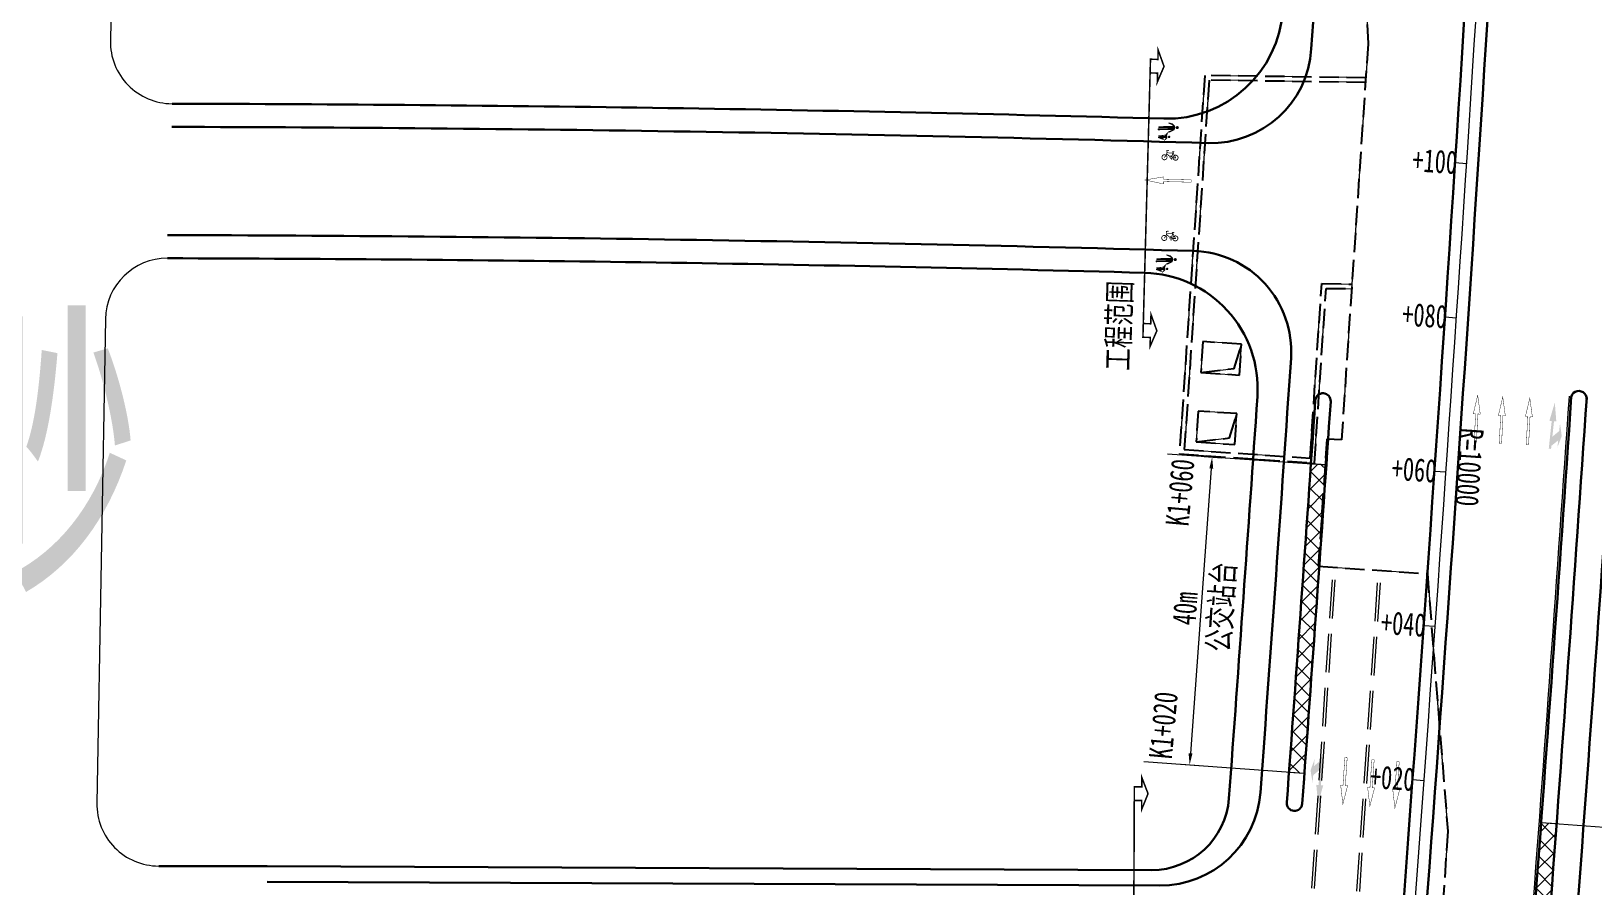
# Model space of a CAD drawing. Extents: x 0 to 531375, y 0 to 4335249.
# Drawn here: x 497877.3 to 498079.3, y 4327576.7 to 4327687.3 of the extents above; entities that cross this region are included whole.
import ezdxf

# ---------------------------------------------------------------- set-up
doc = ezdxf.new("R2010")
doc.units = 0
doc.header["$PDMODE"] = 1
doc.linetypes.add('DASH', pattern=[0.35, 0.25, -0.1])
doc.linetypes.add('DASHED', pattern=[19.049999999999997, 12.7, -6.349999999999999])
doc.layers.get('0').update_dxf_attribs({"lineweight": 15})
doc.layers.get('Defpoints').update_dxf_attribs({"color": 8, "lineweight": 15})
for name, color, linetype, lineweight in [('1_平面辅助线', 8, 'Continuous', 15), ('1_道路中线', 7, 'Continuous', 15), ('_平面辅助线', 7, 'Continuous', 15), ('PP-COM', 7, 'Continuous', 15), ('tj-标线', 7, 'Continuous', 15), ('tj标线', 7, 'Continuous', 15), ('ZHILUBX', 7, 'Continuous', 15), ('ZHUCIBX', 7, 'Continuous', 15), ('地铁', 4, 'Continuous', 15), ('工程界面', 7, 'Continuous', 15), ('标线-z', 7, 'Continuous', 15), ('路名', 7, 'Continuous', 15), ('道路中线', 7, 'Continuous', 15), ('道路中线_K', 7, 'Continuous', 15), ('道路偏置线', 3, 'Continuous', 30)]:
    doc.layers.add(name, color=color, linetype=linetype, lineweight=lineweight)
doc.layers.get('标线-z').off()
doc.styles.add('EICAD', font='仿宋_GB2312.TTF', dxfattribs={"width": 0.7070000000000001, "height": 3})
doc.styles.get("Standard").update_dxf_attribs({"font": '', "width": 0.7})
doc.styles.get('Standard').set_extended_font_data('仿宋_GB2312')
doc.dimstyles.new('ISO-25', dxfattribs={"dimscale": 0, "dimtxt": 3, "dimasz": 1.5, "dimexe": 1.25, "dimexo": 0.625, "dimtad": 1, "dimlfac": 100, "dimdsep": 46, "dimtxsty": 'Standard', "dimblk": 'ARCHTICK', "dimcen": 2.5, "dimclrd": 256, "dimclrt": 256, "dimadec": 0, "dimazin": 0, "dimtfac": 1, "dimtmove": 0, "dimatfit": 3, "dimfxl": 3.5, "dimfxlon": 1, "dimlwd": -1, "dimlwe": -1, "dimarcsym": 0})
pattern_1 = [(45, (0, 0), (-1.122532015133643, 1.122532015133644), []), (135, (0, 0), (-1.122532015133644, -1.122532015133643), [])]

# ---------------------------------------------------------------- blocks, each defined once
blk = doc.blocks.new('*D19')
at = {"layer": '_平面辅助线', "color": 0}
for p, q in [((498028.9859845566, 4327632.279640703), (498031.2843520944, 4327632.111791661)), ((498026.0773230196, 4327592.451154271), (498028.3756905574, 4327592.28330523))]:
    blk.add_line(p, q, dxfattribs=at)
at = {"layer": '_平面辅助线'}
blk.add_line((498029.9284185923, 4327630.706820367), (498027.2382641782, 4327593.870365793), dxfattribs=at)
for points in [[(498030.1777545804, 4327630.68861144), (498029.6790826041, 4327630.725029293), (498030.0376721537, 4327632.202836296)], [(498026.9889281901, 4327593.888574719), (498027.4876001664, 4327593.852156866), (498027.1290106167, 4327592.374349864)]]:
    blk.add_solid(points, dxfattribs=at)
at = {"layer": 'Defpoints', "color": 0}
for p in [(498028.3626445863, 4327632.32516302), (498025.4539830493, 4327592.496676588), (498027.1290106167, 4327592.374349864)]:
    blk.add_point(p, dxfattribs=at)
at = {"layer": '_平面辅助线', "insert": (498026.5494849179, 4327612.612233501), "char_height": 3, "attachment_point": 5, "rotation": 85.82312270371736}
blk.add_mtext('40m', dxfattribs=at)
blk = doc.blocks.new('A$C7CA21273')
blk.add_hatch(color=256).paths.add_polyline_path([(30.12501207890432, 2.40061706578288), (18.12500733816136, 4.650617954672356), (18.12500733816136, 3.150617362079713), (0.125000227047849, 3.150617362080851), (0.125000227047849, 1.650616769487129), (18.12500733816136, 1.650616769487129), (18.12500733816136, 0.1506161768945448)])
at = {"layer": '道路中线_K', "color": 0, "linetype": 'ByBlock', "const_width": 0.25}
blk.add_lwpolyline([(18.12500733816136, 1.650616769487129), (18.12500733816136, 0.1506161768945446), (30.12501207890432, 2.40061706578288), (18.12500733816136, 4.650617954672356), (18.12500733816136, 3.150617362079713), (0.125000227047849, 3.150617362080851), (0.125000227047849, 1.650616769487129)], close=True, dxfattribs=at)
blk = doc.blocks.new('右侧人行道1')
at = {"layer": 'PP-COM'}
h = blk.add_hatch(color=255, dxfattribs=at)
edge = h.paths.add_edge_path()
edge.add_ellipse((573.1419118214397, 303.5700588300824), major_axis=(1.561422635737062, 1.545068723537879), ratio=0.9999999999509949, start_angle=136.8200537581089, end_angle=316.8200537581087)
edge.add_ellipse((573.1419118214397, 303.5700588300824), major_axis=(1.561422635738664, 1.545068723539463), ratio=0.9999999999444192, start_angle=316.820053757948, end_angle=496.8200537579478)
h = blk.add_hatch(color=255, dxfattribs=at)
edge = h.paths.add_edge_path()
edge.add_ellipse((573.0485790399833, 295.2825522646308), major_axis=(3.912730509424032, 3.871749643804657), ratio=0.9999999999462078, start_angle=0.04471768269429947, end_angle=70.52957133934947)
edge.add_line((570.7024331446738, 300.2620607465506), (567.549831988752, 297.1261666889949))
edge.add_line((567.5498319892213, 297.1261666864157), (566.1464191580598, 292.1255763510121))
edge.add_ellipse((566.9469366595148, 291.9100409671664), major_axis=(-0.5831156204960684, 0.5892876577098743), ratio=0.9999999999720036, start_angle=30.23237517636118, end_angle=201.8223368235909)
edge.add_line((567.7073225555941, 291.5797425210476), (569.2123901929599, 295.5513534526995))
edge.add_line((569.2123901927844, 295.5513534545898), (570.8672531856191, 297.6637939732955))
edge.add_line((570.8672531861813, 297.6637939810753), (571.4742114402733, 278.1633401835216))
edge.add_ellipse((572.6741216368973, 278.4092008247971), major_axis=(0.8706397768976826, 0.8615209347964986), ratio=0.9999999999308647, start_angle=146.8812109781232, end_angle=315.2216368555941)
edge.add_line((573.8989600017667, 278.4074908494949), (573.5797210941728, 290.4507184444121))
edge.add_line((573.5797210959718, 290.4507184326649), (574.1196130724493, 290.4650297563899))
edge.add_line((574.1196130728349, 290.4650297611952), (574.4722053014692, 277.1635544261496))
edge.add_ellipse((575.6951579013839, 277.8195380419493), major_axis=(0.9864595368698996, 0.9761276303861683), ratio=0.9999999999514988, start_angle=163.5104388180123, end_angle=285.8925286449175)
edge.add_line((576.9041010010988, 277.1380806639791), (576.4085659748162, 295.8320460851016))
edge.add_line((576.4085659747942, 295.832046084106), (578.8728190669643, 290.8785427375963))
edge.add_ellipse((579.2402300396934, 291.9604126960039), major_axis=(0.812150782891292, 0.8036445384627089), ratio=0.999999999943508, start_angle=206.5437629455698, end_angle=316.2898186451692)
edge.add_line((580.3826157702132, 291.9801176041365), (576.9582865717903, 299.1573544940271))
h = blk.add_hatch(color=255, dxfattribs=at)
edge = h.paths.add_edge_path()
edge.add_ellipse((586.0443326681852, 292.4000112041831), major_axis=(1.221727432702545, 1.208931394840369), ratio=0.9999999999447408, start_angle=91.8200537842194, end_angle=451.8200537842193)
edge = h.paths.add_edge_path()
edge.add_line((591.145115206018, 286.3124559670687), (587.7478391175982, 290.0201058090096))
edge.add_line((584.8952092044055, 290.0561859235168), (587.7478391161258, 290.0201058190352))
edge.add_line((582.9735784139484, 288.7207304239273), (584.895209205827, 290.05618591851))
edge.add_line((583.9456593263894, 287.9087693244219), (584.2149066877328, 277.7514633933661))
edge.add_line((583.1193559309468, 287.4400772824883), (583.9456593259283, 287.9087693417866))
edge.add_ellipse((586.9827889781445, 277.7940703332424), major_axis=(0.6172226394402183, 0.6107580188937201), ratio=0.9999999998607364, start_angle=134.463418824919, end_angle=321.7058201886941)
edge.add_ellipse((585.0164752854033, 277.9035949483514), major_axis=(-0.5738674989881192, 0.5799416486679637), ratio=0.9999999999752257, start_angle=56.04810715551682, end_angle=228.1670964856956)
edge.add_line((582.5576378349214, 287.5368843078613), (583.1193559311941, 287.4400772769092))
edge.add_line((585.9504763428121, 283.9966628402471), (586.1146876477997, 277.8018223277162))
edge.add_line((585.6710966713727, 283.989257119596), (585.9504763417262, 283.9966628473434))
edge.add_line((585.8323492137714, 277.9060354009271), (585.671096672705, 283.9892571103867))
edge.add_ellipse((590.6431435551494, 285.8714589104057), major_axis=(0.4749168984818652, 0.4699427492144477), ratio=0.9999999999525032, start_angle=208.2150104103339, end_angle=358.79148955401)
edge.add_line((587.5716758035122, 288.2282813563943), (590.4468367619147, 285.2328229493558))
edge.add_line((587.8497994551435, 277.736119017005), (587.5716758029048, 288.2282813542288))
edge.add_ellipse((580.2511532632633, 290.3248161971568), major_axis=(0.3945846537748218, 0.3904518823935916), ratio=0.9999999999377774, start_angle=359.6514482317546, end_angle=539.3071752738014)
edge.add_line((579.8090224405751, 289.977211304009), (582.5576378345894, 287.5368843039498))
edge.add_line((580.5705739529802, 290.7792786359787), (582.9735784157692, 288.7207304210953))
h = blk.add_hatch(color=255, dxfattribs=at)
edge = h.paths.add_edge_path()
edge.add_line((587.5716758035122, 288.2282813563943), (590.4468367619147, 285.2328229493558))
edge.add_ellipse((590.6431435551494, 285.8714589104057), major_axis=(0.4749168984844812, 0.4699427492170364), ratio=0.9999999999426537, start_angle=208.215010410569, end_angle=356.8090922013077)
edge.add_line((591.1434826003388, 286.3142377287149), (587.7478391192681, 290.0201058084273))
edge.add_line((587.7478391192852, 290.0201058015227), (584.8952092075651, 290.0561859060043))
edge.add_line((584.8952092044055, 290.0561859235168), (582.9735784125269, 288.7207304289341))
edge.add_line((582.9735784139484, 288.7207304239273), (580.5736682895432, 290.7766278547701))
edge.add_ellipse((580.2511532632633, 290.3248161971568), major_axis=(0.3945846537743379, 0.3904518823931134), ratio=0.9999999999412063, start_angle=9.781384492331426, end_angle=179.3071752737531)
edge.add_line((579.8518761992453, 289.9391640871763), (582.5576378335517, 287.5368843112588))
edge.add_line((582.5576378349214, 287.5368843078613), (583.1193559311941, 287.4400772769092))
edge.add_line((583.1193559309468, 287.4400772824883), (583.9456593259283, 287.9087693417866))
edge.add_line((583.9456593263894, 287.9087693244219), (584.2149066877328, 277.7514633933661))
edge.add_ellipse((585.0164752854033, 277.9035949483514), major_axis=(-0.5738674989941933, 0.5799416486741023), ratio=0.9999999999568876, start_angle=56.04810715600357, end_angle=225.4730110353126)
edge.add_line((585.8323492137714, 277.9060354009271), (585.671096672705, 283.9892571103867))
edge.add_line((585.6710966713727, 283.989257119596), (585.9504763417262, 283.9966628473434))
edge.add_line((585.9504763428121, 283.9966628402471), (586.1145564158887, 277.8067730266479))
edge.add_ellipse((586.9827889781445, 277.7940703332424), major_axis=(-0.6107580189571773, 0.6172226395043467), ratio=0.9999999996554096, start_angle=44.46341883877803, end_angle=221.9342873362031)
edge.add_line((587.8496152758597, 277.7430671975017), (587.5716758042417, 288.2282813521985))
h = blk.add_hatch(color=255, dxfattribs=at)
edge = h.paths.add_edge_path()
edge.add_ellipse((586.0443326681852, 292.4000112041831), major_axis=(1.221727432698253, 1.208931394836123), ratio=0.999999999948, start_angle=136.8200537580371, end_angle=316.8200537580371)
edge.add_ellipse((586.0443326681852, 292.4000112041831), major_axis=(1.221727432699467, 1.208931394837322), ratio=0.9999999999396186, start_angle=316.8200537578091, end_angle=496.820053757809)
blk = doc.blocks.new('总图提取 2015 11 6')
at = {"layer": '地铁', "linetype": 'DASH', "lineweight": -3, "ltscale": 10}
for points in [[(107103.1616780554, 295446.4299961188), (107092.7867824191, 295291.6272699138), (107091.7370167347, 295285.6841653334), (107091.0945276789, 295276.0976537329), (107091.341852193, 295270.0676180032), (107087.9086088045, 295218.8405546275), (107086.0128615911, 295218.967607813), (107084.9095049814, 295202.5045399278), (107099.0141670651, 295201.5592439328), (107101.6550286773, 295168.2297585138), (107099.707657023, 295139.1732309554), (107109.7850500924, 295138.49784297), (107110.8482846436, 295154.3622538413), (107131.3522873735, 295152.9880733366), (107136.7955133148, 295234.2058749032), (107141.7848768621, 295233.8714872127), (107147.1222273075, 295313.5178513199), (107136.3683135005, 295319.8010302878), (107128.1866676422, 295320.3493650878), (107131.3028141886, 295366.8450598423), (107150.4099505558, 295365.5644974739), (107155.6136110594, 295443.2103206772)], [(107091.0480431485, 295265.6831950163), (107070.2217393792, 295265.986947381), (107066.9408720731, 295217.0334714996), (107084.4017016484, 295215.8632447923), (107085.9158132872, 295238.4551452485), (107089.3201129382, 295238.4054934213)], [(107091.0392930582, 295265.0832588231), (107070.7823210722, 295265.3787074639), (107067.5796511456, 295217.5920064551), (107083.8431666929, 295216.5020238649), (107085.3552315941, 295239.0633851653), (107089.3288630282, 295239.0054296146)], [(107069.7162797158, 295227.5714670216), (107074.7050881659, 295227.2371165337), (107074.9725685561, 295231.2281632938), (107069.9837601061, 295231.5625137816), (107069.7162797158, 295227.5714670216), (107074.0263813925, 295228.0835995017), (107074.9725685561, 295231.2281632938)], [(107069.1144488378, 295218.5916118115), (107074.1032572879, 295218.2572613236), (107074.3707376781, 295222.2483080837), (107069.3819292281, 295222.5826585715), (107069.1144488378, 295218.5916118115), (107073.4245505145, 295219.1037442916), (107074.3707376781, 295222.2483080837)]]:
    blk.add_lwpolyline(points, dxfattribs=at)
blk = doc.blocks.new('A$C1FB5052D')
blk.add_blockref('总图提取 2015 11 6', (-107044.5254360331, -294821.7270694748))
blk = doc.blocks.new('天津2000地铁')
at = {"layer": '地铁', "linetype": 'DASH', "ltscale": 20}
for p, q in [((35.80286720499862, 283.2602957775817), (42.32973955519265, 380.6470713960007)), ((36.15208370785695, 283.2368899211287), (42.67895614670122, 380.6236668620259)), ((41.63977160974171, 282.8690835973248), (48.16664544172818, 380.2558813253418)), ((41.98898811260005, 282.8456777399406), (48.51586203317856, 380.232476791367))]:
    blk.add_line(p, q, dxfattribs=at)
for points in [[(58.63624202227221, 624.7029266440659), (48.26134638601797, 469.9002004389767), (47.21158070165257, 463.9570958585827), (46.56909164582612, 454.3705842581111), (46.81641615992704, 448.3405485284165), (43.38317277138412, 397.1134851527168), (41.48742555803619, 397.2405383381993), (40.38406894830404, 380.7774704530602), (54.48873103201913, 379.8321744580171), (57.12959264418168, 346.5026890389854), (55.18222098995465, 317.4461614806787), (65.25961405933776, 316.7707734952565), (66.32284861053631, 332.6351843665472), (86.82685134040368, 331.2610038617858), (92.27007728170427, 412.4788054284872), (97.25944082898786, 412.1444177379599), (102.5967912743799, 491.790781845164), (91.84287746741028, 498.0739608129952), (83.66123160909045, 498.6222956131095), (86.77737815548606, 545.1179903675219), (105.8845145226805, 543.8374279991258), (111.0881750262924, 621.483251202444)], [(46.52260711541749, 443.9561255415319), (25.69630334610702, 444.2598779062391), (22.4154360399989, 395.306402024813), (39.87626561535581, 394.1361753175152), (41.39037725410889, 416.7280757737462), (44.79467690516321, 416.6784239465487)], [(46.5138570251729, 443.3561893483275), (26.25688503911078, 443.6516379891545), (23.05421511254099, 395.8649369803023), (39.31773065988091, 394.7749543900718), (40.82979556107602, 417.3363156905398), (44.80342699511675, 417.2783601397531)], [(25.19084368277982, 405.8443975467817), (30.1796521328215, 405.5100470589823), (30.44713252305519, 409.5010938190388), (25.4583240730135, 409.8354443067801), (25.19084368277982, 405.8443975467817), (29.50094535945391, 406.3565300268818), (30.44713252305519, 409.5010938190388)], [(24.58901280474675, 396.8645423366688), (29.57782125478843, 396.5301918488695), (29.84530164502212, 400.521238608926), (24.85649319498043, 400.8555890967254), (24.58901280474675, 396.8645423366688), (28.89911448142084, 397.3766748168273), (29.84530164502212, 400.521238608926)]]:
    blk.add_lwpolyline(points, dxfattribs=at)

msp = doc.modelspace()

# ---------------------------------------------------------------- hatches: boundary and pattern name
h = msp.add_hatch()
h.set_pattern_fill('ANSI37', color=6, scale=0.5, style=0)
h.set_pattern_definition(pattern_1)
h.paths.add_polyline_path([(498042.8127641634, 4327631.328767647), (498039.9724075681, 4327591.437700871), (498041.9476311793, 4327591.292116895), (498044.8079387914, 4327631.189748179)])
h = msp.add_hatch()
h.set_pattern_fill('ANSI37', color=6, scale=0.5, style=0)
h.set_pattern_definition(pattern_1)
h.paths.add_polyline_path([(498072.5890948197, 4327584.895066837), (498069.5801109479, 4327545.016365125), (498071.5547014016, 4327544.862431541), (498074.5836638654, 4327584.74761335)])
at = {"layer": 'tj-标线', "lineweight": 211}
h = msp.add_hatch(color=256, dxfattribs=at)
edge = h.paths.add_edge_path(flags=16)
edge.add_line((498025.0340709787, 4327670.849114479), (498025.3522609487, 4327670.833103543))
edge.add_arc((498025.354066374, 4327670.868983267), 0.0359251199714988, 267.1193750332881, 388.3498697920162)
edge.add_line((498025.3856827921, 4327670.886042467), (498025.2294668264, 4327671.175563022))
edge.add_arc((498025.3066050447, 4327670.907690539), 0.2787579097161754, -167.8698899826902, 106.0646117083231, ccw=False)
edge = h.paths.add_edge_path(flags=16)
edge.add_line((498025.0332381013, 4327670.962469341), (498025.2376009398, 4327670.952180397))
edge.add_line((498025.2376009407, 4327670.952180397), (498025.1406066958, 4327671.131639366))
edge.add_arc((498025.3063133982, 4327670.90781158), 0.2784916314427874, 126.5137028182066, 168.6814530161472)
edge = h.paths.add_edge_path(flags=16)
edge.add_line((498024.9917861124, 4327671.406987541), (498024.8722091918, 4327671.046721128))
edge.add_arc((498024.7317914121, 4327670.936625669), 0.1784325162776323, 10.388454653178997, 38.0984469441417, ccw=False)
edge.add_line((498024.9072990321, 4327670.968800792), (498024.9248653206, 4327670.967916878))
edge.add_arc((498025.3065846128, 4327670.907702771), 0.3864393308511571, 124.2629331693065, 171.0357738923788, ccw=False)
edge.add_line((498025.0890225557, 4327671.227080458), (498024.9917861143, 4327671.406987541))
edge = h.paths.add_edge_path(flags=16)
edge.add_arc((498024.7317914121, 4327670.936625669), 0.0829870271983929, 357.1193750332873, 717.1193750332884)
edge = h.paths.add_edge_path(flags=16)
edge.add_line((498024.2241369453, 4327671.507124399), (498024.2095718119, 4327671.442884359))
edge.add_line((498024.2095718121, 4327671.442884359), (498024.6309484893, 4327671.083829162))
edge.add_arc((498024.6921925445, 4327671.004463461), 0.1002484349833803, 98.21823099930981, 127.6562586678402, ccw=False)
edge.add_line((498024.677862647, 4327671.103682425), (498024.6602834226, 4327671.166838471))
edge.add_line((498024.6602834219, 4327671.166838471), (498024.6187536414, 4327671.158560512))
edge.add_line((498024.6187536404, 4327671.158560512), (498024.6071946965, 4327671.216550702))
edge.add_line((498024.6071946975, 4327671.216550702), (498024.7441003822, 4327671.243839545))
edge.add_line((498024.7441003818, 4327671.243839543), (498024.7543696699, 4327671.192319445))
edge.add_line((498024.7543696691, 4327671.192319445), (498024.7129793176, 4327671.184690102))
edge.add_line((498024.7129793174, 4327671.184690104), (498024.72475214, 4327671.114919282))
edge.add_arc((498024.7317914119, 4327670.936625672), 0.1784325162109856, 75.58788693890841, 92.2609403394448, ccw=False)
edge.add_line((498024.7762023124, 4327671.109443016), (498024.8926161727, 4327671.473487329))
edge.add_line((498024.8926161726, 4327671.473487328), (498024.2241369452, 4327671.507124398))
edge = h.paths.add_edge_path(flags=16)
edge.add_arc((498023.8733168008, 4327670.964666544), 0.2787789312498743, 61.16449336961912, 400.8912374940271)
edge.add_arc((498023.1560818708, 4327671.715513155), 1.088194614089849, 314.3396798940014, 328.5141541906639, ccw=False)
edge.add_arc((498023.870202291, 4327670.986074341), 0.0673934994321536, 249.2860714969632, 313.5467687430631, ccw=False)
edge.add_arc((498023.868771561, 4327670.959867073), 0.0431101439704738, 133.3449477985943, 238.6845071835328, ccw=False)
edge.add_arc((498023.1758969413, 4327671.693973082), 0.9663386540745792, 313.3449478241878, 329.7557966054773)
edge.add_line((498024.0107038267, 4327671.207241269), (498024.0077709424, 4327671.208879109))
edge = h.paths.add_edge_path()
edge.add_arc((498023.8733168008, 4327670.964666544), 0.3864393307044398, 61.16449332467407, 406.7859165563083)
edge.add_arc((498023.1560818698, 4327671.715513156), 1.088194614212931, 334.4574290798497, 339.050358156962)
edge.add_line((498024.172341424, 4327671.326432141), (498024.5705767777, 4327671.013097917))
edge.add_arc((498024.733715236, 4327670.936772998), 0.1801101052017545, 154.9272872032437, 273.0351591600776)
edge.add_line((498024.7432518413, 4327670.756915547), (498024.7547020404, 4327670.703050779))
edge.add_line((498024.7547020402, 4327670.703050777), (498024.7028552165, 4327670.692029539))
edge.add_line((498024.7028552168, 4327670.692029541), (498024.7163008701, 4327670.628777627))
edge.add_line((498024.7163008701, 4327670.628777627), (498024.8722830756, 4327670.661935242))
edge.add_line((498024.8722830754, 4327670.661935243), (498024.8588374222, 4327670.725187157))
edge.add_line((498024.8588374225, 4327670.725187157), (498024.8074119685, 4327670.71425549))
edge.add_line((498024.8074119693, 4327670.714255491), (498024.7959617702, 4327670.768120259))
edge.add_arc((498024.7168878713, 4327670.950208101), 0.1985161559815918, 293.4734923585979, 331.7592348912021)
edge.add_line((498024.8917740574, 4327670.856274687), (498024.923802501, 4327670.854663055))
edge.add_arc((498025.3065846128, 4327670.907702771), 0.3864393308035612, 187.8888839957259, 469.5189233142657)
edge.add_line((498025.1774682095, 4327671.271933894), (498025.0334842462, 4327671.538784449))
edge.add_line((498025.0334842462, 4327671.538784448), (498025.0550070056, 4327671.60681227))
edge.add_line((498025.0550070047, 4327671.60681227), (498025.1429779954, 4327671.656412434))
edge.add_arc((498025.1253338365, 4327671.687706168), 0.03592511999725601, 299.4153513526438, 357.1193749838802)
edge.add_arc((498025.1244818028, 4327671.700634285), 0.0395764995555837, 338.1436976346904, 444.9463125196648)
edge.add_line((498025.1279680619, 4327671.740056935), (498024.8450691885, 4327671.754292066))
edge.add_arc((498024.8441664779, 4327671.736352202), 0.0179625600012391, 87.11937503328708, 187.0700016836734)
edge.add_line((498024.826340496, 4327671.734141337), (498024.8291682917, 4327671.711341115))
edge.add_arc((498024.8648202564, 4327671.715762847), 0.0359251200555933, 187.0700017639276, 240.313586706273)
edge.add_line((498024.847028244, 4327671.684552935), (498024.9358947079, 4327671.633892325))
edge.add_line((498024.9358947079, 4327671.633892324), (498024.9147347655, 4327671.555466372))
edge.add_line((498024.9147347653, 4327671.555466372), (498024.2391113378, 4327671.589462928))
edge.add_line((498024.2391113385, 4327671.589462927), (498024.2413262256, 4327671.633480028))
edge.add_line((498024.241326224, 4327671.633480027), (498024.2401673038, 4327671.650433369))
edge.add_line((498024.2401673058, 4327671.650433369), (498024.2350593883, 4327671.666640406))
edge.add_line((498024.2350593879, 4327671.666640408), (498024.2240606583, 4327671.727222727))
edge.add_arc((498024.2531783292, 4327671.742095756), 0.0326962668664677, 155.9370332553626, 207.0575128843674, ccw=False)
edge.add_arc((498024.2531783292, 4327671.742095756), 0.0326962667963254, 104.81655362657929, 155.9370332920598, ccw=False)
edge.add_line((498024.2448170742, 4327671.773704857), (498024.3786165687, 4327671.766972226))
edge.add_arc((498024.3818663331, 4327671.831555733), 0.0646652160044609, 267.11937497839, 357.1193750332883)
edge.add_arc((498024.3820029767, 4327671.83591491), 0.0648944832583486, 353.2665253711022, 447.0464468612719)
edge.add_arc((498024.3820593387, 4327671.837007302), 0.0638006387103993, 87.04644680216111, 97.92351015188244)
edge.add_line((498024.3732643605, 4327671.900198834), (498024.1183361936, 4327671.865048712))
edge.add_arc((498024.1206915596, 4327671.847966271), 0.017244057612352, 97.850582088099, 158.684426308017)
edge.add_line((498024.1046271278, 4327671.854234565), (498024.0915587184, 4327671.820742729))
edge.add_arc((498024.1250262878, 4327671.807683787), 0.0359251200151891, 158.6844261947412, 213.6304311079145)
edge.add_line((498024.0951140568, 4327671.78778724), (498024.1302089322, 4327671.735026023))
edge.add_arc((498024.0703844667, 4327671.695232926), 0.0718502400228179, 0.08069840404749584, 33.63043116709531, ccw=False)
edge.add_arc((498023.1758969413, 4327671.693973082), 0.9663386539507106, -11.88626376626928, 0.0806983831481034, ccw=False)
edge.add_arc((498023.1758969403, 4327671.693973082), 0.9663386537949004, 336.14677409531845, 348.11373624437164, ccw=False)
h = msp.add_hatch(color=256, dxfattribs=at)
edge = h.paths.add_edge_path(flags=16)
edge.add_line((498025.0071735562, 4327660.413015032), (498025.3253635262, 4327660.397004096))
edge.add_arc((498025.3271689516, 4327660.432883821), 0.0359251199714988, 267.1193750332881, 388.3498697920162)
edge.add_line((498025.3587853696, 4327660.449943021), (498025.2025694039, 4327660.739463576))
edge.add_arc((498025.2797076222, 4327660.471591094), 0.2787579097161754, -167.8698899826902, 106.0646117083231, ccw=False)
edge = h.paths.add_edge_path(flags=16)
edge.add_line((498025.0063406788, 4327660.526369895), (498025.2107035173, 4327660.516080952))
edge.add_line((498025.2107035183, 4327660.516080952), (498025.1137092735, 4327660.695539919))
edge.add_arc((498025.2794159757, 4327660.471712134), 0.2784916314427874, 126.5137028182066, 168.6814530161472)
edge = h.paths.add_edge_path(flags=16)
edge.add_line((498024.96488869, 4327660.970888094), (498024.8453117694, 4327660.610621681))
edge.add_arc((498024.7048939896, 4327660.500526223), 0.1784325162776323, 10.388454653178997, 38.0984469441417, ccw=False)
edge.add_line((498024.8804016098, 4327660.532701346), (498024.8979678981, 4327660.531817432))
edge.add_arc((498025.2796871904, 4327660.471603325), 0.3864393308511571, 124.2629331693065, 171.0357738923788, ccw=False)
edge.add_line((498025.0621251332, 4327660.790981011), (498024.9648886919, 4327660.970888095))
edge = h.paths.add_edge_path(flags=16)
edge.add_arc((498024.7048939896, 4327660.500526223), 0.0829870271983929, 357.1193750332873, 717.1193750332884)
edge = h.paths.add_edge_path(flags=16)
edge.add_line((498024.1972395229, 4327661.071024953), (498024.1826743895, 4327661.006784913))
edge.add_line((498024.1826743896, 4327661.006784913), (498024.6040510668, 4327660.647729715))
edge.add_arc((498024.665295122, 4327660.568364015), 0.1002484349833803, 98.21823099930981, 127.6562586678402, ccw=False)
edge.add_line((498024.6509652245, 4327660.667582978), (498024.6333860002, 4327660.730739025))
edge.add_line((498024.6333859994, 4327660.730739025), (498024.5918562189, 4327660.722461066))
edge.add_line((498024.5918562179, 4327660.722461066), (498024.580297274, 4327660.780451256))
edge.add_line((498024.580297275, 4327660.780451256), (498024.7172029597, 4327660.807740098))
edge.add_line((498024.7172029593, 4327660.807740098), (498024.7274722475, 4327660.756219999))
edge.add_line((498024.7274722467, 4327660.756219999), (498024.6860818951, 4327660.748590657))
edge.add_line((498024.686081895, 4327660.748590657), (498024.6978547175, 4327660.678819836))
edge.add_arc((498024.7048939894, 4327660.500526223), 0.1784325162109856, 75.58788693890841, 92.2609403394448, ccw=False)
edge.add_line((498024.7493048899, 4327660.673343569), (498024.8657187502, 4327661.037387881))
edge.add_line((498024.8657187502, 4327661.037387881), (498024.1972395227, 4327661.071024952))
edge = h.paths.add_edge_path(flags=16)
edge.add_arc((498023.8464193784, 4327660.528567097), 0.2787789312498743, 61.16449336961912, 400.8912374940271)
edge.add_arc((498023.1291844483, 4327661.279413708), 1.088194614089849, 314.3396798940014, 328.5141541906639, ccw=False)
edge.add_arc((498023.8433048686, 4327660.549974896), 0.0673934994321536, 249.2860714969632, 313.5467687430631, ccw=False)
edge.add_arc((498023.8418741386, 4327660.523767627), 0.0431101439704738, 133.3449477985943, 238.6845071835328, ccw=False)
edge.add_arc((498023.1489995188, 4327661.257873637), 0.9663386540745792, 313.3449478241878, 329.7557966054773)
edge.add_line((498023.9838064043, 4327660.771141823), (498023.9808735199, 4327660.772779661))
edge = h.paths.add_edge_path()
edge.add_arc((498023.8464193784, 4327660.528567097), 0.3864393307044398, 61.16449332467407, 406.7859165563083)
edge.add_arc((498023.1291844473, 4327661.27941371), 1.088194614212931, 334.4574290798497, 339.050358156962)
edge.add_line((498024.1454440015, 4327660.890332695), (498024.5436793552, 4327660.576998471))
edge.add_arc((498024.7068178135, 4327660.500673553), 0.1801101052017545, 154.9272872032437, 273.0351591600776)
edge.add_line((498024.7163544188, 4327660.320816101), (498024.727804618, 4327660.266951332))
edge.add_line((498024.7278046178, 4327660.266951331), (498024.6759577941, 4327660.255930092))
edge.add_line((498024.6759577944, 4327660.255930095), (498024.6894034476, 4327660.192678181))
edge.add_line((498024.6894034476, 4327660.19267818), (498024.8453856532, 4327660.225835796))
edge.add_line((498024.845385653, 4327660.225835796), (498024.8319399998, 4327660.28908771))
edge.add_line((498024.8319400001, 4327660.28908771), (498024.7805145461, 4327660.278156043))
edge.add_line((498024.780514547, 4327660.278156044), (498024.7690643478, 4327660.332020813))
edge.add_arc((498024.6899904488, 4327660.514108655), 0.1985161559815918, 293.4734923585979, 331.7592348912021)
edge.add_line((498024.864876635, 4327660.420175241), (498024.8969050785, 4327660.418563609))
edge.add_arc((498025.2796871904, 4327660.471603325), 0.3864393308035612, 187.8888839957259, 469.5189233142657)
edge.add_line((498025.1505707871, 4327660.835834448), (498025.0065868238, 4327661.102685002))
edge.add_line((498025.0065868236, 4327661.102685002), (498025.0281095832, 4327661.170712823))
edge.add_line((498025.0281095822, 4327661.170712823), (498025.1160805731, 4327661.220312988))
edge.add_arc((498025.0984364141, 4327661.251606721), 0.03592511999725601, 299.4153513526438, 357.1193749838802)
edge.add_arc((498025.0975843804, 4327661.264534838), 0.0395764995555837, 338.1436976346904, 444.9463125196648)
edge.add_line((498025.1010706395, 4327661.303957488), (498024.818171766, 4327661.318192619))
edge.add_arc((498024.8172690554, 4327661.300252755), 0.0179625600012391, 87.11937503328708, 187.0700016836734)
edge.add_line((498024.7994430735, 4327661.29804189), (498024.8022708693, 4327661.275241668))
edge.add_arc((498024.8379228339, 4327661.279663401), 0.0359251200555933, 187.0700017639276, 240.313586706273)
edge.add_line((498024.8201308216, 4327661.248453489), (498024.9089972854, 4327661.197792878))
edge.add_line((498024.9089972854, 4327661.197792878), (498024.887837343, 4327661.119366925))
edge.add_line((498024.8878373429, 4327661.119366926), (498024.2122139152, 4327661.153363483))
edge.add_line((498024.2122139159, 4327661.153363481), (498024.2144288031, 4327661.197380582))
edge.add_line((498024.2144288016, 4327661.197380581), (498024.2132698813, 4327661.214333924))
edge.add_line((498024.2132698833, 4327661.214333924), (498024.2081619659, 4327661.23054096))
edge.add_line((498024.2081619654, 4327661.230540962), (498024.1971632359, 4327661.291123281))
edge.add_arc((498024.2262809068, 4327661.305996309), 0.0326962668664677, 155.9370332553626, 207.0575128843674, ccw=False)
edge.add_arc((498024.2262809068, 4327661.305996309), 0.0326962667963254, 104.81655362657929, 155.9370332920598, ccw=False)
edge.add_line((498024.2179196519, 4327661.33760541), (498024.3517191463, 4327661.330872779))
edge.add_arc((498024.3549689106, 4327661.395456288), 0.0646652160044609, 267.11937497839, 357.1193750332883)
edge.add_arc((498024.3551055544, 4327661.399815463), 0.0648944832583486, 353.2665253711022, 447.0464468612719)
edge.add_arc((498024.3551619163, 4327661.400907855), 0.0638006387103993, 87.04644680216111, 97.92351015188244)
edge.add_line((498024.346366938, 4327661.464099389), (498024.0914387713, 4327661.428949267))
edge.add_arc((498024.0937941371, 4327661.411866825), 0.017244057612352, 97.850582088099, 158.684426308017)
edge.add_line((498024.0777297053, 4327661.418135118), (498024.0646612958, 4327661.384643283))
edge.add_arc((498024.0981288653, 4327661.371584341), 0.0359251200151891, 158.6844261947412, 213.6304311079145)
edge.add_line((498024.0682166343, 4327661.351687793), (498024.1033115099, 4327661.298926577))
edge.add_arc((498024.0434870442, 4327661.25913348), 0.0718502400228179, 0.08069840404749584, 33.63043116709531, ccw=False)
edge.add_arc((498023.1489995188, 4327661.257873637), 0.9663386539507106, -11.88626376626928, 0.0806983831481034, ccw=False)
edge.add_arc((498023.1489995179, 4327661.257873637), 0.9663386537949004, 336.14677409531845, 348.11373624437164, ccw=False)
at = {"layer": 'tj标线', "linetype": 'Continuous', "lineweight": 25}
for points in [[(498074.9188281212, 4327635.545245373), (498075.0243534682, 4327636.539661987), (498075.2532795587, 4327634.906385267), (498074.6972248915, 4327633.456970485), (498074.7921977044, 4327634.351945437), (498073.9122441345, 4327633.640832423), (498073.8700339974, 4327633.243065779), (498073.5717090134, 4327633.274723381), (498073.9516002618, 4327636.854623192), (498073.653275279, 4327636.886280796), (498074.3540235874, 4327639.225394261), (498074.5482502307, 4327636.791307983), (498074.2499252468, 4327636.822965585), (498074.0388745522, 4327634.83413236)], [(498043.1113955489, 4327591.039620243), (498043.0238895918, 4327590.043456247), (498042.7654335247, 4327591.672321023), (498043.2951580596, 4327593.131564635), (498043.2164026979, 4327592.23501704), (498044.0833386619, 4327592.96194347), (498044.1183410433, 4327593.360409069), (498044.4171902419, 4327593.334157283), (498044.1021687973, 4327589.747966895), (498044.401017995, 4327589.721715107), (498043.7427299003, 4327587.370299198), (498043.5044703988, 4327589.80047047), (498043.8033195976, 4327589.774218683), (498043.978331512, 4327591.766546674)]]:
    msp.add_hatch(color=256, dxfattribs=at).paths.add_polyline_path(points)

# ---------------------------------------------------------------- linework, layer by layer
at = {"color": 6}
msp.add_lwpolyline([(498042.8133281117, 4327631.336687955), (498039.9724075681, 4327591.437700871), (498041.9476311793, 4327591.292116895), (498044.8079387914, 4327631.189748179), (498042.8127761865, 4327631.328766809)], dxfattribs=at)
at = {"layer": '1_平面辅助线', "color": 2}
for points in [[(498024.246927903, 4327632.60916059), (498044.8079825461, 4327631.190382279)], [(498021.221947409, 4327592.805740787), (498041.9744334622, 4327591.290193415)], [(498072.5896729481, 4327584.902938347), (498097.0238599844, 4327583.108362264)]]:
    msp.add_lwpolyline(points, dxfattribs=at)
at = {"layer": '1_道路中线', "color": 2, "flags": 128}
msp.add_lwpolyline([(498056.2021446541, 4327573.495149943), (498056.4630636495, 4327576.995846556), (498056.7227537419, 4327580.496634547), (498056.9812148994, 4327583.997513484), (498057.23844709, 4327587.498482936), (498057.4944502821, 4327590.999542469), (498057.7492244442, 4327594.500691657), (498058.0027695448, 4327598.001930065), (498058.2550855528, 4327601.50325726), (498058.5061724369, 4327605.004672813), (498058.7560301662, 4327608.506176293), (498059.0046587102, 4327612.007767267), (498059.2520580379, 4327615.509445304), (498059.4982281189, 4327619.011209972), (498059.7431689231, 4327622.513060839), (498059.98688042, 4327626.014997477), (498060.2293625798, 4327629.517019452), (498060.4706153724, 4327633.01912633), (498060.7106387683, 4327636.521317682), (498060.9494327378, 4327640.023593077), (498061.1869972515, 4327643.525952082), (498061.42333228, 4327647.028394266), (498061.6584377944, 4327650.530919198), (498061.8923137657, 4327654.033526445), (498062.1249601648, 4327657.536215577), (498062.3563769633, 4327661.038986162), (498062.5865641327, 4327664.541837767), (498062.8155216445, 4327668.044769962), (498063.0432494705, 4327671.547782314), (498063.2697475827, 4327675.050874392), (498063.4950159531, 4327678.554045763), (498063.719054554, 4327682.057295999), (498063.9418633579, 4327685.560624664), (498064.1634423371, 4327689.064031328)], dxfattribs=at)
at = {"layer": '1_道路中线', "color": 3, "linetype": 'Continuous', "extrusion": (-0.06483855470973361, -0.9978957670133454, 0), "elevation": -4350857.388446745}
msp.add_lwpolyline([(216415.0342483255, 0), (216413.5342483255, 0)], dxfattribs=at)
at = {"layer": '1_道路中线', "color": 3, "linetype": 'Continuous', "extrusion": (-0.06683421507358289, -0.997764094210399, 0), "elevation": -4351261.516494301}
msp.add_lwpolyline([(207712.9131516772, 0), (207711.4131516772, 0)], dxfattribs=at)
at = {"layer": '1_道路中线', "color": 3, "linetype": 'Continuous', "extrusion": (-0.06882960846004858, -0.9976284303282642, 0), "elevation": -4351648.23957611}
msp.add_lwpolyline([(199009.9996363127, 0), (199008.4996363128, 0)], dxfattribs=at)
at = {"layer": '1_道路中线', "color": 3, "extrusion": (1, 0, 0), "elevation": 498061.5675082534}
msp.add_lwpolyline([(4327631.184200545, 0), (4327631.184200545, 0)], dxfattribs=at)
at = {"layer": '1_道路中线', "color": 3, "linetype": 'Continuous', "extrusion": (-0.0708247261748289, -0.9974887759580359, 0), "elevation": -4352017.555999926}
msp.add_lwpolyline([(190306.3316224432, 0), (190304.8316224432, 0)], dxfattribs=at)
at = {"layer": '1_道路中线', "color": 3, "linetype": 'Continuous', "extrusion": (-0.07281956076578068, -0.9973451316218869, 0), "elevation": -4352369.464393907}
msp.add_lwpolyline([(181601.9416201825, 0), (181600.4416201824, 0)], dxfattribs=at)
at = {"layer": 'ZHILUBX', "color": 7}
for points in [[(497888.5772407721, 4327744.297817944), (497887.5485716645, 4327686.040859959)], [(497886.9129297903, 4327650.042322041), (497885.8074567576, 4327587.435625463)]]:
    msp.add_lwpolyline(points, dxfattribs=at)
for points in [[(497887.5485716645, 4327686.040859962, 0.4186297927154912), (497895.5265240665, 4327677.899640304)], [(497887.5485716645, 4327686.040859959, 0.4186297926128944), (497895.5265240665, 4327677.899640304)], [(497894.9316535824, 4327657.901068604, 0.4097801224627185), (497886.9129297903, 4327650.042322041)], [(497894.9316535824, 4327657.901068604, 0.4097801224564575), (497886.9129297903, 4327650.042322041)], [(497885.8074567576, 4327587.435625463, 0.419071594988327), (497893.7974369336, 4327579.294383734)]]:
    msp.add_lwpolyline(points, format="xyb", dxfattribs=at)
at = {"layer": 'ZHUCIBX', "color": 7}
msp.add_lwpolyline([(498032.2111951068, 4327588.043113307, 0.0013056930694058), (498035.8906028635, 4327640.010254807)], format="xyb", dxfattribs=at)
at = {"layer": '工程界面', "color": 7, "const_width": 0.2}
for points in [[(498022.9770054487, 4327681.852057645), (498022.0155751832, 4327681.878201818), (498022.0636993891, 4327683.647929823), (498023.0251296546, 4327683.621785653), (498023.0578263938, 4327684.824181284), (498023.8166830854, 4327682.714742619), (498022.9455708881, 4327680.696077625), (498022.9770054487, 4327681.852057645)], [(498022.0636993891, 4327683.647929823), (498021.0858798225, 4327647.689421665)], [(498022.0473100879, 4327647.663277497), (498021.0858798225, 4327647.689421665), (498021.1340040249, 4327649.459149669), (498022.0954342901, 4327649.433005502), (498022.1281310267, 4327650.635401133), (498022.8869877231, 4327648.525962469), (498022.0158755298, 4327646.507297475), (498022.0473100879, 4327647.663277497)], [(498020.9295838451, 4327587.771822257), (498019.9678067049, 4327587.775872629), (498019.9752623166, 4327589.546239135), (498020.9370394568, 4327589.542188765), (498020.9421049783, 4327590.745018208), (498021.749221451, 4327588.653569438), (498020.9247138652, 4327586.615425171), (498020.9295838451, 4327587.771822257)], [(498019.9752623166, 4327589.546239135), (498019.8237742387, 4327553.574757494)]]:
    msp.add_lwpolyline(points, dxfattribs=at)
at = {"layer": '工程界面', "color": 6}
msp.add_lwpolyline([(498072.5896922486, 4327584.902984689), (498069.5801109479, 4327545.016365125), (498071.5547014016, 4327544.862431541), (498074.5836638654, 4327584.74761335), (498072.5891068392, 4327584.895065948)], dxfattribs=at)
at = {"layer": '道路中线'}
msp.add_lwpolyline([(498065.8211339254, 4327500.988408833, 0.0034807791496432), (498076.2367251275, 4327640.054634984)], format="xyb", dxfattribs=at)
at = {"layer": '道路偏置线', "color": 5}
msp.add_line((498023.2590486133, 4327576.771000702), (497907.8186724014, 4327577.257159177), dxfattribs=at)
at = {"layer": '道路偏置线'}
for points in [[(498048.5800800533, 4327495.705537263, 0.0058269529273931), (498065.0489097428, 4327728.146434973)], [(498051.5695662776, 4327495.454033886, 0.0051674230402604), (498066.4521963223, 4327701.650380669)], [(498045.3704262846, 4327639.393834854, 0.9999999999999998), (498043.3732513908, 4327639.500100766)], [(498066.070299649, 4327500.968001919, 0.0034807791496432), (498076.4861508184, 4327640.037699084)], [(498068.0636254378, 4327500.804746597, 0.0034807791496432), (498078.4815563459, 4327639.902211885)], [(498078.4542924509, 4327639.684385615, 0.9999999999999998), (498076.4571175572, 4327639.790651527)], [(498039.6910792172, 4327587.493882062, 0.0013058283043264), (498043.3732515721, 4327639.500103426)], [(498041.685709284, 4327587.347420815, 0.0013058283043369), (498045.3686194383, 4327639.364062701)]]:
    msp.add_lwpolyline(points, format="xyb", dxfattribs=at)
at = {"layer": '道路偏置线', "color": 1}
for points in [[(498023.7901135845, 4327675.965284242, 0.4038563362731474), (498039.1736541522, 4327690.014487918)], [(498023.7901135845, 4327675.965284242, 0.0062394466781533), (497895.5265240665, 4327677.899640304)], [(498021.3330722492, 4327656.025039764, 0.0061728521726902), (497894.9316535824, 4327657.901068604)], [(498035.8955397696, 4327640.085448971, 0.4247570919428187), (498021.3330722492, 4327656.025039764)], [(498032.2111951068, 4327588.043113307, 0.0013056930694058), (498035.8906028635, 4327640.010254807)], [(498075.8422514248, 4327503.908396499, 0.0033881403487709), (498085.9643354914, 4327639.394137261)], [(498022.1959205301, 4327578.775495629, 0.3941208675983359), (498032.2111951003, 4327588.043113203)], [(497907.8270950076, 4327579.257141442, 0.0007783902335076), (497893.7974369005, 4327579.294383734)]]:
    msp.add_lwpolyline(points, format="xyb", dxfattribs=at)
msp.add_lwpolyline([(498022.1959205301, 4327578.775495629), (497907.8270950033, 4327579.257141442)], dxfattribs=at)
at = {"layer": '道路偏置线', "color": 5}
for centre, radius, start, end in [((488084.9910736401, 4328318.445350793), 9978.000000033891, 356.3600164954864, 356.6791312444533), ((498029.888354759, 4327685.797685287), 13, 268.3561981864693, 356.3600164947788), ((497882.1562238286, 4322537.911217951), 5137.00581194705, 88.35619818644625, 89.8509607447161), ((497882.1562459332, 4322537.911167071), 5123.005840116933, 88.37273246765717, 89.85703576865568), ((498027.2669122427, 4327645.856211857), 13, 356.1298706858618, 88.37273246772743), ((488084.9910736818, 4328318.445350797), 9977.99999999259, 355.8065963174697, 356.1298706859514), ((488082.9964180289, 4328318.591462632), 10021.99999996978, 355.3217574319349, 356.1430481883308), ((498023.3137955254, 4327589.770885423), 13, 269.7587095172179, 355.806596317411)]:
    msp.add_arc(centre, radius, start, end, dxfattribs=at)
at = {"layer": '道路偏置线'}
msp.add_arc((498040.6883942507, 4327587.420651439), 0.99999999998813, 175.8004351184215, 355.8004351184215, dxfattribs=at)

# ---------------------------------------------------------------- block references
at = {"layer": '地铁', "color": 1}
msp.add_blockref('天津2000地铁', (498003.3843082828, 4327237.285216006), dxfattribs=at)
at = {"layer": '地铁'}
msp.add_blockref('A$C1FB5052D', (498003.3843082828, 4327237.285216006), dxfattribs=at)
at = {"layer": '标线-z', "xscale": 0.0937499996078053, "yscale": 0.0937499996078053, "zscale": 0.0937499996078053, "rotation": 269.6064533567042}
for p in [(497997.4411303167, 4327728.729248654), (497997.182864439, 4327711.658422713)]:
    msp.add_blockref('右侧人行道1', p, dxfattribs=at)
at = {"layer": '标线-z', "linetype": 'DASHED', "lineweight": 30}
for p, xscale, yscale, zscale, rotation in [((498027.3687849678, 4327668.373041812), 0.2000000000119001, 0.2000000000119001, 0.2000000000119001, 178.6960843800447), ((498063.5982135518, 4327634.175616411), -0.1999999994757091, 0.1999999992564181, 0.2000000000488683, 267.1076986813833), ((498066.8405868053, 4327633.953053807), -0.1999999994757091, 0.1999999992564181, 0.2000000000488683, 267.1076986813833), ((498070.3381351847, 4327633.822075441), -0.1999999994757091, 0.1999999992564181, 0.2000000000488683, 267.1076986813833), ((498046.875894897, 4327593.371500587), 0.2000000000488658, 0.2000000000488658, 0.2000000000488658, 266.1011734634689), ((498050.3643921043, 4327593.087974161), 0.2000000000488658, 0.2000000000488658, 0.2000000000488658, 266.1011734634689), ((498053.6056659818, 4327592.849974663), 0.2000000000488658, 0.2000000000488658, 0.2000000000488658, 266.1011734634689)]:
    msp.add_blockref('A$C7CA21273', p, dxfattribs=dict(at, xscale=xscale, yscale=yscale, zscale=zscale, rotation=rotation))

# ---------------------------------------------------------------- texts
at = {"layer": '1_道路中线', "color": 3, "linetype": 'Continuous', "char_height": 3, "width": 7.073821621621621, "attachment_point": 1, "style": 'EICAD'}
for s, insert, rotation in [('\\f仿宋_GB2312|b0|i0|c134|p49;\\W0.7070000000;\\T1.0000000000;\\o\\l+100', (498056.0535591514, 4327672.157251223), 356.28241655767283), ('\\f仿宋_GB2312|b0|i0|c134|p49;\\W0.7070000000;\\T1.0000000000;\\o\\l+080', (498054.7408937694, 4327652.214437601), 356.16782499864667), ('\\f仿宋_GB2312|b0|i0|c134|p49;\\W0.7070000000;\\T1.0000000000;\\o\\l+060', (498053.3883454123, 4327632.274289194), 356.05323343962044), ('\\f仿宋_GB2312|b0|i0|c134|p49;\\W0.7070000000;\\T1.0000000000;\\o\\l+040', (498051.9959194899, 4327612.336885761), 355.93864188059433), ('\\f仿宋_GB2312|b0|i0|c134|p49;\\W0.7070000000;\\T1.0000000000;\\o\\l+020', (498050.563621572, 4327592.402307054), 355.82405032156817)]:
    msp.add_mtext(s, dxfattribs=dict(at, insert=insert, rotation=rotation))
at = {"layer": '1_道路中线', "color": 3, "insert": (498065.1735824377, 4327635.808409), "char_height": 3, "width": 11.44193513513513, "attachment_point": 1, "rotation": 266.05923981463883, "style": 'EICAD'}
msp.add_mtext('\\f仿宋_GB2312|b0|i0|c134|p49;\\W0.7070000000;\\T1.0000000000;\\o\\lR=10000', dxfattribs=at)
at = {"layer": '工程界面', "color": 1, "style": 'EICAD', "width": 0.7070000000000001}
msp.add_text('工程范围', height=3, rotation=88.22604049659445, dxfattribs=at).set_placement((498019.2919134595, 4327643.352351554))
at = {"layer": '工程界面', "style": 'EICAD', "width": 0.7070000000000001}
for s, rotation, p in [('K1+060', 84.88636269746061, (498026.9834180636, 4327623.163833703)), ('公交站台', 86.32273999961336, (498032.3052543436, 4327606.942967276)), ('K1+020', 84.88636269746061, (498024.8255210987, 4327593.049847063))]:
    msp.add_text(s, height=3, rotation=rotation, dxfattribs=at).set_placement(p)
at = {"layer": '路名', "color": 7, "width": 0.8}
msp.add_text('渺', height=30, dxfattribs=at).set_placement((497859.0332741918, 4327617.930697094))

# ---------------------------------------------------------------- dimensions: what is measured, and where the dimension line sits
at = {"layer": '_平面辅助线'}
dim = msp.add_linear_dim(base=(498027.1290106167, 4327592.374349864), p1=(498028.3626445863, 4327632.32516302), p2=(498025.4539830493, 4327592.496676588), angle=265.82312270371733, text='40m', dimstyle='ISO-25', override={"dimscale": 1, "dimsah": 1}, dxfattribs=at)
dim.commit()
dim.dimension.update_dxf_attribs({"geometry": '*D19', "text_midpoint": (498028.5960616639, 4327612.46277266), "dimtype": 161})

doc.saveas('drawing.dxf')
